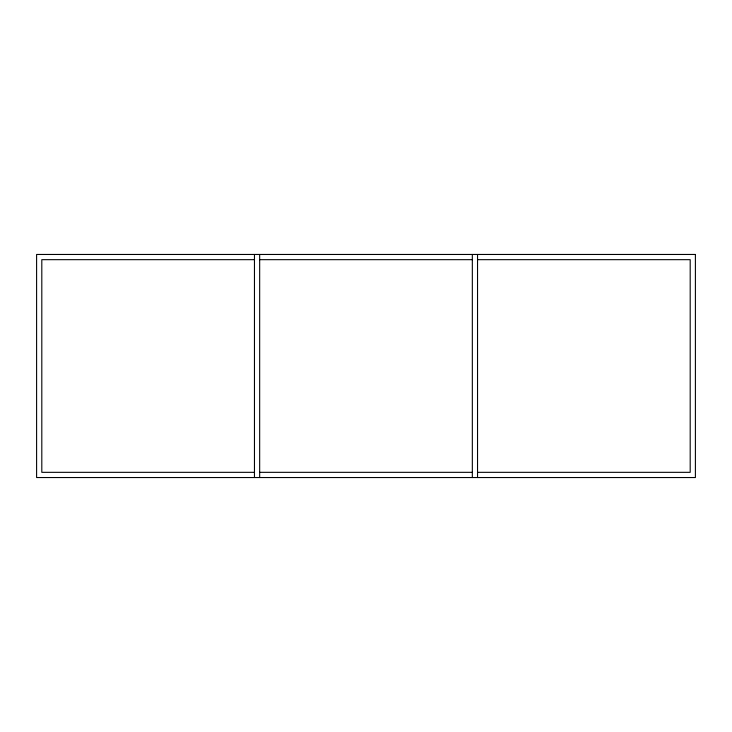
<?xml version="1.0" encoding="UTF-8"?>
<svg xmlns="http://www.w3.org/2000/svg" width="732" height="732" viewBox="0 0 732 732"><rect width="100%" height="100%" fill="white"/><g stroke="black" fill="none" stroke-linecap="round" stroke-linejoin="round"><path stroke-width="1.1" d="M254.462 259.668L41.806 259.668L41.806 472.332L254.462 472.332M259.668 259.668L472.332 259.668M477.538 259.668L690.194 259.668L690.194 472.332L477.538 472.332M259.668 472.332L472.332 472.332M477.538 254.462L477.538 477.538M472.332 254.462L472.332 477.538M259.668 254.462L259.668 477.538M254.462 254.462L254.462 477.538M695.4 254.462L36.6 254.462L36.6 477.538L695.4 477.538L695.4 254.462"/></g></svg>
